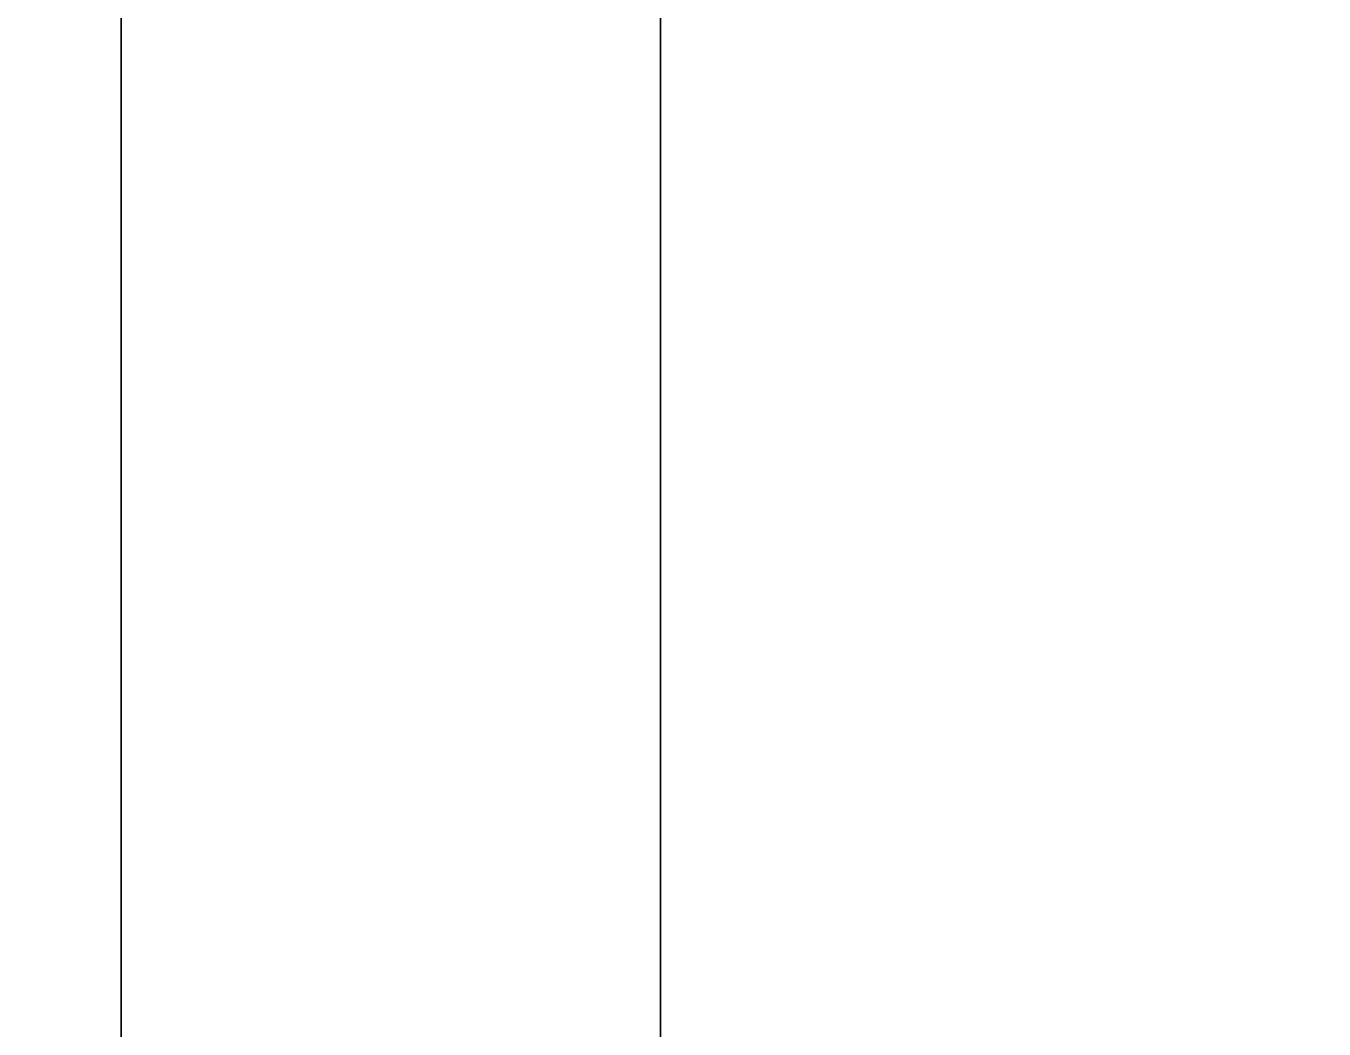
# Model space of a CAD drawing. Extents: x -100 to 2892, y -123 to 2616.
# Drawn here: x 44.82 to 88.16, y 2379.99 to 2413.47 of the extents above; entities that cross this region are included whole.
import ezdxf

# ---------------------------------------------------------------- set-up
doc = ezdxf.new("R2010")
doc.units = 0
for name, color, linetype in [('LAYER0', 7, 'CONTINUOUS'), ('LAYER131', 7, 'CONTINUOUS'), ('LAYER145', 7, 'CONTINUOUS'), ('LAYER159', 7, 'CONTINUOUS'), ('LAYER173', 7, 'CONTINUOUS'), ('LAYER187', 7, 'CONTINUOUS'), ('LAYER201', 7, 'CONTINUOUS'), ('LAYER88', 7, 'CONTINUOUS'), ('LAYER91', 7, 'CONTINUOUS'), ('LAYER98', 7, 'CONTINUOUS')]:
    doc.layers.add(name, color=color, linetype=linetype)

msp = doc.modelspace()

# ---------------------------------------------------------------- linework, layer by layer
at = {"layer": 'LAYER0', "invisible_edges": 1}
for points in [[(2892.49, 2616, -5), (-100, -100.32, -5), (-100, 2616, -5), (2892.49, 2616, -5)], [(-100, -100.32, -5), (2892.49, 2616, -5), (2892.49, -100.32, -5), (-100, -100.32, -5)], [(2892.49, -100.32), (-100, 2616), (-100, -100.32), (2892.49, -100.32)], [(-100, 2616), (2892.49, -100.32), (2892.49, 2616), (-100, 2616)]]:
    msp.add_3dface(points, dxfattribs=at)
at = {"layer": 'LAYER131', "invisible_edges": 1}
for points in [[(66, 2471.4, 1984), (459, 1996, 1984), (459, 2471.4, 1984), (66, 2471.4, 1984)], [(459, 1996, 1984), (66, 2471.4, 1984), (66, 1996, 1984), (459, 1996, 1984)], [(66, 2471.4, 1984), (66, 1996, 1966), (66, 1996, 1984), (66, 2471.4, 1984)], [(66, 1996, 1966), (66, 2471.4, 1984), (66, 2471.4, 1966), (66, 1996, 1966)], [(66, 1996, 1966), (459, 2471.4, 1966), (459, 1996, 1966), (66, 1996, 1966)], [(459, 2471.4, 1966), (66, 1996, 1966), (66, 2471.4, 1966), (459, 2471.4, 1966)]]:
    msp.add_3dface(points, dxfattribs=at)
at = {"layer": 'LAYER145', "invisible_edges": 1}
for points in [[(66, 2471.4, 866), (459, 1996, 866), (459, 2471.4, 866), (66, 2471.4, 866)], [(459, 1996, 866), (66, 2471.4, 866), (66, 1996, 866), (459, 1996, 866)], [(66, 2471.4, 866), (66, 1996, 848), (66, 1996, 866), (66, 2471.4, 866)], [(66, 1996, 848), (66, 2471.4, 866), (66, 2471.4, 848), (66, 1996, 848)], [(66, 1996, 848), (459, 2471.4, 848), (459, 1996, 848), (66, 1996, 848)], [(459, 2471.4, 848), (66, 1996, 848), (66, 2471.4, 848), (459, 2471.4, 848)]]:
    msp.add_3dface(points, dxfattribs=at)
at = {"layer": 'LAYER159', "invisible_edges": 1}
for points in [[(66, 2471.4, 1238), (459, 1996, 1238), (459, 2471.4, 1238), (66, 2471.4, 1238)], [(459, 1996, 1238), (66, 2471.4, 1238), (66, 1996, 1238), (459, 1996, 1238)], [(66, 2471.4, 1238), (66, 1996, 1220), (66, 1996, 1238), (66, 2471.4, 1238)], [(66, 1996, 1220), (66, 2471.4, 1238), (66, 2471.4, 1220), (66, 1996, 1220)], [(66, 1996, 1220), (459, 2471.4, 1220), (459, 1996, 1220), (66, 1996, 1220)], [(459, 2471.4, 1220), (66, 1996, 1220), (66, 2471.4, 1220), (459, 2471.4, 1220)]]:
    msp.add_3dface(points, dxfattribs=at)
at = {"layer": 'LAYER173', "invisible_edges": 1}
for points in [[(66, 2471.4, 1611), (459, 1996, 1611), (459, 2471.4, 1611), (66, 2471.4, 1611)], [(459, 1996, 1611), (66, 2471.4, 1611), (66, 1996, 1611), (459, 1996, 1611)], [(66, 2471.4, 1611), (66, 1996, 1593), (66, 1996, 1611), (66, 2471.4, 1611)], [(66, 1996, 1593), (66, 2471.4, 1611), (66, 2471.4, 1593), (66, 1996, 1593)], [(66, 1996, 1593), (459, 2471.4, 1593), (459, 1996, 1593), (66, 1996, 1593)], [(459, 2471.4, 1593), (66, 1996, 1593), (66, 2471.4, 1593), (459, 2471.4, 1593)]]:
    msp.add_3dface(points, dxfattribs=at)
at = {"layer": 'LAYER187', "invisible_edges": 1}
for points in [[(66, 2471.4, 354), (459, 1996, 354), (459, 2471.4, 354), (66, 2471.4, 354)], [(459, 1996, 354), (66, 2471.4, 354), (66, 1996, 354), (459, 1996, 354)], [(66, 2471.4, 354), (66, 1996, 336), (66, 1996, 354), (66, 2471.4, 354)], [(66, 1996, 336), (66, 2471.4, 354), (66, 2471.4, 336), (66, 1996, 336)], [(66, 1996, 336), (459, 2471.4, 336), (459, 1996, 336), (66, 1996, 336)], [(459, 2471.4, 336), (66, 1996, 336), (66, 2471.4, 336), (459, 2471.4, 336)]]:
    msp.add_3dface(points, dxfattribs=at)
at = {"layer": 'LAYER201', "invisible_edges": 1}
for points in [[(66, 2471.4, 610), (459, 1996, 610), (459, 2471.4, 610), (66, 2471.4, 610)], [(459, 1996, 610), (66, 2471.4, 610), (66, 1996, 610), (459, 1996, 610)], [(66, 2471.4, 610), (66, 1996, 592), (66, 1996, 610), (66, 2471.4, 610)], [(66, 1996, 592), (66, 2471.4, 610), (66, 2471.4, 592), (66, 1996, 592)], [(66, 1996, 592), (459, 2471.4, 592), (459, 1996, 592), (66, 1996, 592)], [(459, 2471.4, 592), (66, 1996, 592), (66, 2471.4, 592), (459, 2471.4, 592)]]:
    msp.add_3dface(points, dxfattribs=at)
at = {"layer": 'LAYER88', "invisible_edges": 1}
for points in [[(48, 2496), (66, 1936), (48, 1936), (48, 2496)], [(66, 1936), (48, 2496), (66, 2496), (66, 1936)], [(66, 2496, 2540), (48, 1936, 2540), (66, 1936, 2540), (66, 2496, 2540)], [(48, 1936, 2540), (66, 2496, 2540), (48, 2496, 2540), (48, 1936, 2540)], [(48, 1936, 2540), (48, 2496), (48, 1936), (48, 1936, 2540)], [(48, 2496), (48, 1936, 2540), (48, 2496, 2540), (48, 2496)], [(66, 2496, 2540), (66, 1936), (66, 2496), (66, 2496, 2540)], [(66, 1936), (66, 2496, 2540), (66, 1936, 2540), (66, 1936)]]:
    msp.add_3dface(points, dxfattribs=at)
at = {"layer": 'LAYER91', "invisible_edges": 1}
for points in [[(459, 2496, 80), (66, 1936, 80), (66, 2496, 80), (459, 2496, 80)], [(66, 1936, 80), (459, 2496, 80), (459, 1936, 80), (66, 1936, 80)], [(66, 2496, 98), (66, 1936, 80), (66, 1936, 98), (66, 2496, 98)], [(66, 1936, 80), (66, 2496, 98), (66, 2496, 80), (66, 1936, 80)], [(459, 1936, 98), (66, 2496, 98), (66, 1936, 98), (459, 1936, 98)], [(66, 2496, 98), (459, 1936, 98), (459, 2496, 98), (66, 2496, 98)]]:
    msp.add_3dface(points, dxfattribs=at)
at = {"layer": 'LAYER98', "invisible_edges": 1}
for points in [[(66, 2496, 2539), (459, 1936, 2539), (459, 2496, 2539), (66, 2496, 2539)], [(459, 1936, 2539), (66, 2496, 2539), (66, 1936, 2539), (459, 1936, 2539)], [(66, 2496, 2539), (66, 1936, 2521), (66, 1936, 2539), (66, 2496, 2539)], [(66, 1936, 2521), (66, 2496, 2539), (66, 2496, 2521), (66, 1936, 2521)], [(66, 1936, 2521), (459, 2496, 2521), (459, 1936, 2521), (66, 1936, 2521)], [(459, 2496, 2521), (66, 1936, 2521), (66, 2496, 2521), (459, 2496, 2521)]]:
    msp.add_3dface(points, dxfattribs=at)

doc.saveas('drawing.dxf')
